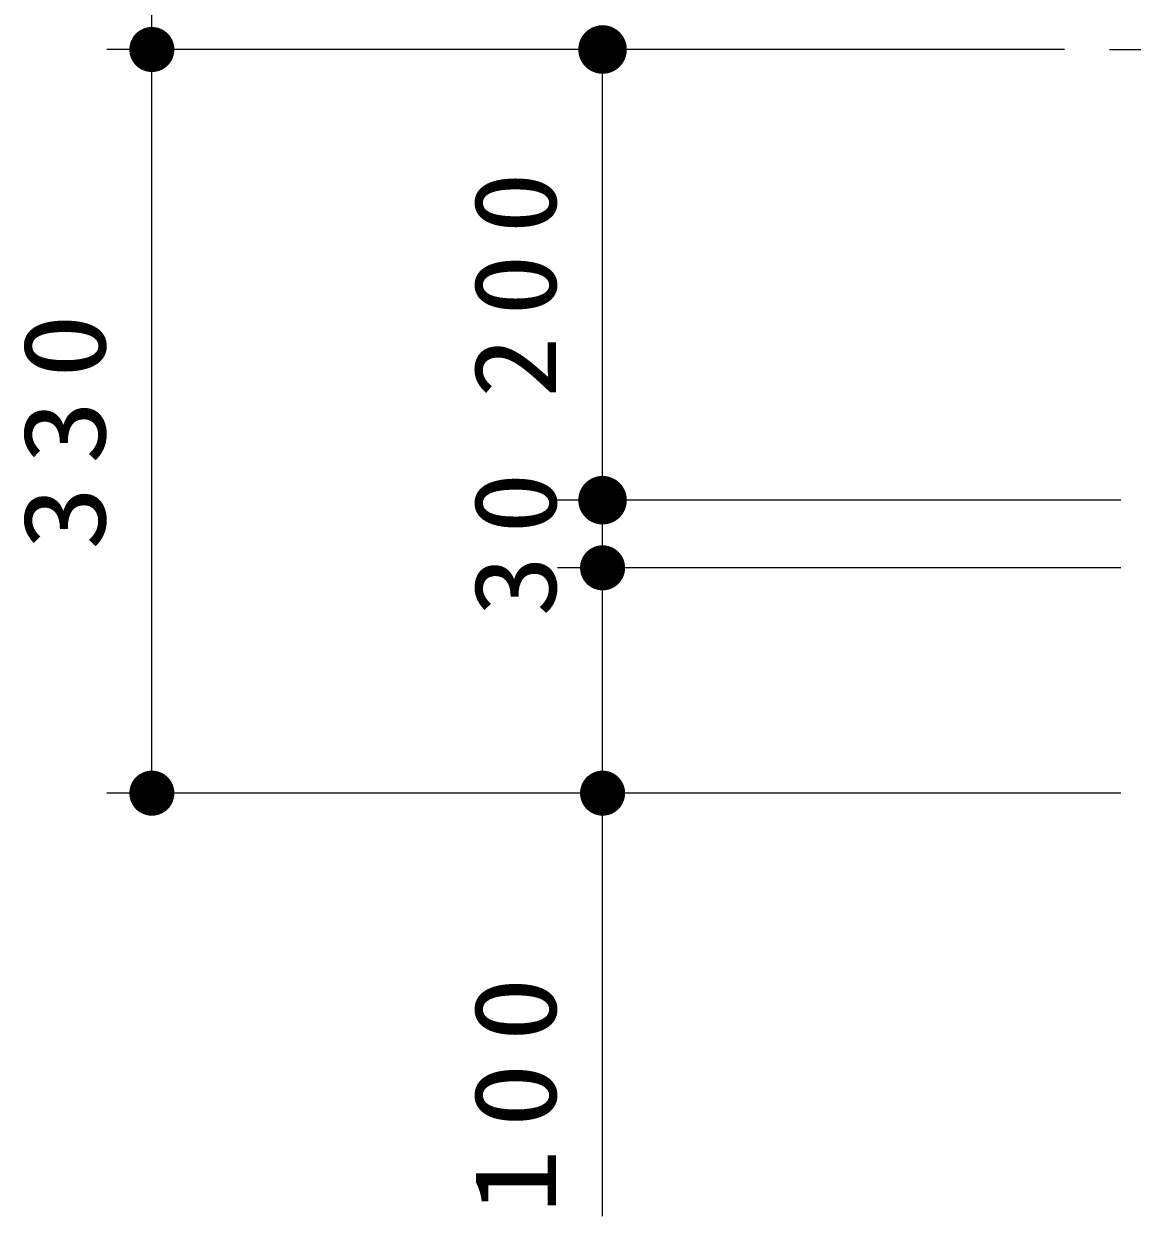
# Model space of a CAD drawing. Units: millimetres on the paper, scale 1:20. Extents: x -365 to 12, y -38 to 257.
# Drawn here: x -315.57 to -290.98, y 87.3 to 113.76 of the extents above; entities that cross this region are included whole.
import ezdxf

# ---------------------------------------------------------------- set-up
doc = ezdxf.new("R2010")
doc.units = ezdxf.units.MM
doc.layers.add('1_20', color=3, linetype='Continuous', lineweight=25)
doc.styles.add('ＭＳ ゴシック', font='')
doc.styles.get('ＭＳ ゴシック').set_extended_font_data('MS Gothic')

# ---------------------------------------------------------------- blocks, each defined once
blk = doc.blocks.new('filled_dot')
at = {"color": 0, "linetype": 'Continuous', "lineweight": -2, "const_width": 1.25}
blk.add_lwpolyline([(-0.625, 0, 1), (0.625, 0, 1)], format="xyb", close=True, dxfattribs=at)

msp = doc.modelspace()

# ---------------------------------------------------------------- linework, layer by layer
at = {"layer": '1_20', "color": 7, "lineweight": 13}
for p, q in [((-312.729, 113.186), (-312.729, 133.172)), ((-292.479, 113.186), (-313.729, 113.186)), ((-312.729, 96.686), (-312.729, 113.186)), ((-302.729, 103.186), (-302.729, 113.186)), ((-291.229, 103.186), (-303.729, 103.186)), ((-302.729, 101.686), (-302.729, 103.186)), ((-291.229, 101.686), (-303.729, 101.686)), ((-302.729, 87.301), (-302.729, 101.686)), ((-291.229, 96.686), (-313.729, 96.686))]:
    msp.add_line(p, q, dxfattribs=at)
at = {"layer": '1_20'}
msp.add_line((-291.479, 113.186), (-287.729, 113.186), dxfattribs=at)

# ---------------------------------------------------------------- block references
at = {"layer": '1_20', "color": 7, "lineweight": 13}
for p, xscale, yscale, rotation in [((-312.729, 113.186), 0.4, 0.4, 270), ((-302.729, 113.186), 0.431, 0.431, 270), ((-302.729, 103.186), 0.431, 0.431, 270), ((-302.729, 101.686), 0.4, 0.4, 270), ((-312.729, 96.686), 0.4, 0.4, 90), ((-302.729, 96.686), 0.4, 0.4, 90)]:
    msp.add_blockref('filled_dot', p, dxfattribs=dict(at, xscale=xscale, yscale=yscale, rotation=rotation))

# ---------------------------------------------------------------- texts
at = {"layer": '1_20', "color": 7, "char_height": 1.833, "attachment_point": 8, "rotation": 90, "style": 'ＭＳ ゴシック'}
for s, insert in [('\\T1.33;\\W1.1;200', (-303.729, 108.186)), ('\\T1.33;\\W1.15;330', (-313.729, 104.936)), ('\\T1.34;\\W1.1;30', (-303.729, 102.436)), ('\\T1.33;\\W1.15;100', (-303.729, 90.218))]:
    msp.add_mtext(s, dxfattribs=dict(at, insert=insert))

doc.saveas('drawing.dxf')
